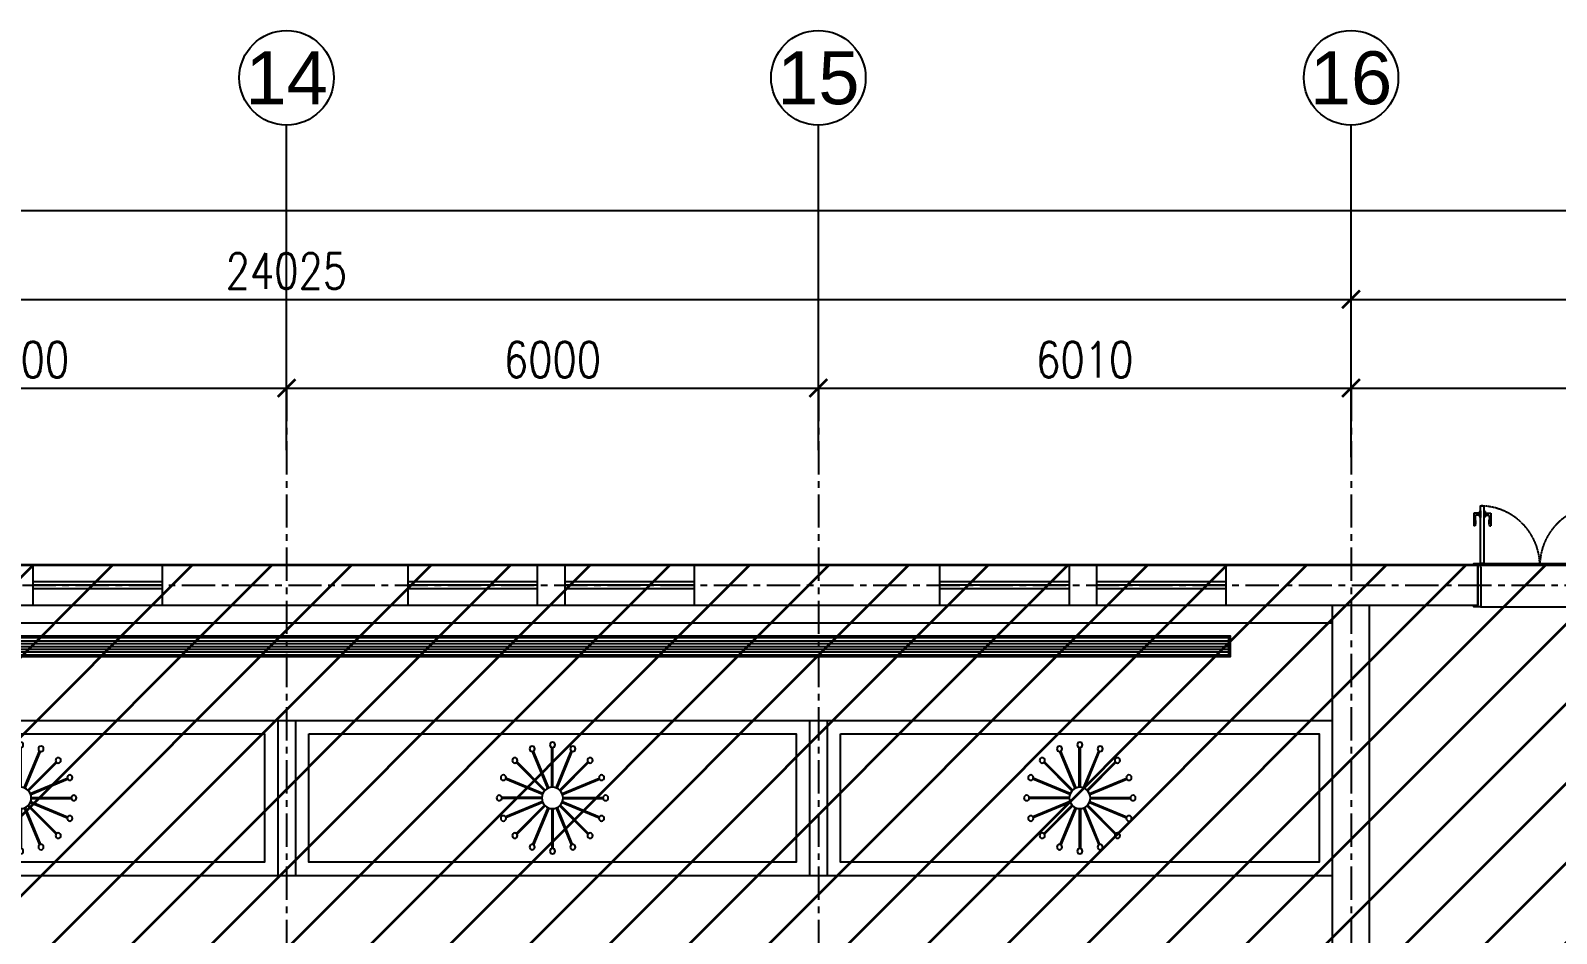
# Model space of a CAD drawing. Header units: millimetres. Extents: x -6033 to 120673, y -4970 to 90533.
# Drawn here: x 75491 to 92708, y 80346 to 90533 of the extents above; entities that cross this region are included whole.
import ezdxf
from ezdxf.enums import TextEntityAlignment as Align

# ---------------------------------------------------------------- set-up
doc = ezdxf.new("R2010")
doc.units = ezdxf.units.MM
doc.linetypes.add('I-AR$0$CENTER', pattern=[2, 1.25, -0.25, 0.25, -0.25])
doc.linetypes.add('I-AR$0$DASH', pattern=[0.35, 0.25, -0.1])
doc.layers.get('DefPoints').update_dxf_attribs({"color": 250})
for name, color, linetype in [('I-AR$0$0-建-轴号', 1, 'Continuous'), ('I-AR$0$1-窗', 2, 'Continuous'), ('I-AR$0$AXIS_TEXT', 7, 'Continuous'), ('I-AR$0$D-BASE-WALL', 4, 'Continuous'), ('I-AR$0$GZET_DIM_1-200_平面尺寸标注', 1, 'Continuous'), ('I-AR$0$I—平面—门', 1, 'Continuous'), ('I-CEILING$0$0-LIGHT-RC', 1, 'Continuous'), ('I-CEILING$0$2-天花', 5, 'Continuous'), ('I-CEILING$0$I-RCP-AIR', 64, 'Continuous'), ('I-CEILING$0$I-RCP-COVER', 10, 'Continuous'), ('天花', 7, 'Continuous')]:
    doc.layers.add(name, color=color, linetype=linetype)
doc.layers.add('I-AR$0$GZET_COL_GRID_1-200_轴线', color=8, linetype='I-AR$0$CENTER', lineweight=25)
doc.layers.add('I-AR$0$I-SCOPE', color=252, linetype='Continuous', lineweight=35)
doc.styles.add('I-AR$0$GZET-DIMT', font='romans.shx', dxfattribs={"width": 0.8})
doc.styles.add('I-AR$0$GZET-HT', font='arial.ttf', dxfattribs={"width": 0.8})
doc.styles.add('I-CEILING$0$黑体', font='simhei.ttf', dxfattribs={"height": 600})
doc.dimstyles.new('I-AR$0$GZET_200', dxfattribs={"dimscale": 200, "dimtxt": 2, "dimasz": 1, "dimexe": 1, "dimexo": 1.5, "dimgap": 0.6, "dimtad": 1, "dimdec": 0, "dimrnd": 0.005, "dimzin": 0, "dimdsep": 46, "dimtxsty": 'I-AR$0$GZET-DIMT', "dimblk": 'I-AR$0$_ArchTick', "dimcen": 0.125, "dimclrd": 1, "dimclre": 1, "dimclrt": 2, "dimadec": 0, "dimazin": 0, "dimtfac": 1, "dimtdec": 0, "dimtix": 1, "dimtmove": 2, "dimatfit": 3, "dimldrblk": 'I-AR$0$_Dot', "dimfxl": 1, "dimtvp": 1, "dimtolj": 1, "dimtzin": 0, "dimarcsym": 0})

# ---------------------------------------------------------------- blocks, each defined once
blk = doc.blocks.new('I-AR$0$chuanghu1')
for p, q in [((0, 3230), (450, 3230)), ((0, 1770), (450, 1770)), ((0, 1460), (450, 1460)), ((0, 0), (450, 0))]:
    blk.add_line(p, q)
at = {"layer": 'I-AR$0$1-窗'}
for p, q in [((185, 3230), (185, 1770)), ((225, 3230), (225, 1770)), ((265, 3230), (265, 1770)), ((185, 1460), (185, 0)), ((225, 1460), (225, 0)), ((265, 1460), (265, 0))]:
    blk.add_line(p, q, dxfattribs=at)
blk = doc.blocks.new('I-AR$0$_ArchTick')
at = {"color": 2, "linetype": 'ByBlock', "const_width": 0.15}
blk.add_lwpolyline([(-0.5, -0.5), (0.5, 0.5)], dxfattribs=at)
blk = doc.blocks.new('*D434')
at = {"layer": 'DefPoints', "color": 0, "transparency": 16777216}
for p in [(78380, 86500), (72380, 85500), (78380, 85500)]:
    blk.add_point(p, dxfattribs=at)
at = {"layer": 'I-AR$0$GZET_DIM_1-200_平面尺寸标注', "color": 1, "lineweight": -2, "transparency": 16777216}
for p, q in [((72380, 85800), (72380, 86700)), ((78380, 85800), (78380, 86700)), ((72380, 86500), (78380, 86500))]:
    blk.add_line(p, q, dxfattribs=at)
at = {"layer": 'I-AR$0$GZET_DIM_1-200_平面尺寸标注', "color": 1, "lineweight": -2, "transparency": 16777216, "xscale": 200, "yscale": 200, "zscale": 200, "rotation": 180}
blk.add_blockref('I-AR$0$_ArchTick', (72380, 86500), dxfattribs=at)
at = {"layer": 'I-AR$0$GZET_DIM_1-200_平面尺寸标注', "color": 1, "lineweight": -2, "transparency": 16777216, "xscale": 200, "yscale": 200, "zscale": 200}
blk.add_blockref('I-AR$0$_ArchTick', (78380, 86500), dxfattribs=at)
at = {"layer": 'I-AR$0$GZET_DIM_1-200_平面尺寸标注', "color": 2, "transparency": 16777216, "insert": (75380, 86820), "char_height": 400, "attachment_point": 5, "style": 'I-AR$0$GZET-DIMT'}
blk.add_mtext('\\A1;6000', dxfattribs=at)
blk = doc.blocks.new('I-AR$0$_Dot')
at = {"color": 0, "linetype": 'ByBlock', "lineweight": -2}
blk.add_line((-0.5, 0), (-1, 0), dxfattribs=at)
at = {"color": 0, "linetype": 'ByBlock', "const_width": 0.5}
blk.add_lwpolyline([(-0.25, 0, 1), (0.25, 0, 1)], format="xyb", close=True, dxfattribs=at)
blk = doc.blocks.new('*D435')
at = {"layer": 'DefPoints', "color": 0, "transparency": 16777216}
for p in [(84380, 86500), (78380, 85500), (84380, 85500)]:
    blk.add_point(p, dxfattribs=at)
at = {"layer": 'I-AR$0$GZET_DIM_1-200_平面尺寸标注', "color": 1, "lineweight": -2, "transparency": 16777216}
for p, q in [((78380, 85800), (78380, 86700)), ((84380, 85800), (84380, 86700)), ((78380, 86500), (84380, 86500))]:
    blk.add_line(p, q, dxfattribs=at)
at = {"layer": 'I-AR$0$GZET_DIM_1-200_平面尺寸标注', "color": 1, "lineweight": -2, "transparency": 16777216, "xscale": 200, "yscale": 200, "zscale": 200, "rotation": 180}
blk.add_blockref('I-AR$0$_ArchTick', (78380, 86500), dxfattribs=at)
at = {"layer": 'I-AR$0$GZET_DIM_1-200_平面尺寸标注', "color": 1, "lineweight": -2, "transparency": 16777216, "xscale": 200, "yscale": 200, "zscale": 200}
blk.add_blockref('I-AR$0$_ArchTick', (84380, 86500), dxfattribs=at)
at = {"layer": 'I-AR$0$GZET_DIM_1-200_平面尺寸标注', "color": 2, "transparency": 16777216, "insert": (81380, 86820), "char_height": 400, "attachment_point": 5, "style": 'I-AR$0$GZET-DIMT'}
blk.add_mtext('\\A1;6000', dxfattribs=at)
blk = doc.blocks.new('*D436')
at = {"layer": 'DefPoints', "color": 0, "transparency": 16777216}
for p in [(90390, 86500), (84380, 85500), (90390, 85500)]:
    blk.add_point(p, dxfattribs=at)
at = {"layer": 'I-AR$0$GZET_DIM_1-200_平面尺寸标注', "color": 1, "lineweight": -2, "transparency": 16777216}
for p, q in [((84380, 85800), (84380, 86700)), ((90390, 85800), (90390, 86700)), ((84380, 86500), (90390, 86500))]:
    blk.add_line(p, q, dxfattribs=at)
at = {"layer": 'I-AR$0$GZET_DIM_1-200_平面尺寸标注', "color": 1, "lineweight": -2, "transparency": 16777216, "xscale": 200, "yscale": 200, "zscale": 200, "rotation": 180}
blk.add_blockref('I-AR$0$_ArchTick', (84380, 86500), dxfattribs=at)
at = {"layer": 'I-AR$0$GZET_DIM_1-200_平面尺寸标注', "color": 1, "lineweight": -2, "transparency": 16777216, "xscale": 200, "yscale": 200, "zscale": 200}
blk.add_blockref('I-AR$0$_ArchTick', (90390, 86500), dxfattribs=at)
at = {"layer": 'I-AR$0$GZET_DIM_1-200_平面尺寸标注', "color": 2, "transparency": 16777216, "insert": (87385, 86820), "char_height": 400, "attachment_point": 5, "style": 'I-AR$0$GZET-DIMT'}
blk.add_mtext('\\A1;6010', dxfattribs=at)
blk = doc.blocks.new('*D437')
at = {"layer": 'DefPoints', "color": 0, "transparency": 16777216}
for p in [(96385, 86500), (90390, 85500), (96385, 85500)]:
    blk.add_point(p, dxfattribs=at)
at = {"layer": 'I-AR$0$GZET_DIM_1-200_平面尺寸标注', "color": 1, "lineweight": -2, "transparency": 16777216}
for p, q in [((90390, 85800), (90390, 86700)), ((96385, 85800), (96385, 86700)), ((90390, 86500), (96385, 86500))]:
    blk.add_line(p, q, dxfattribs=at)
at = {"layer": 'I-AR$0$GZET_DIM_1-200_平面尺寸标注', "color": 1, "lineweight": -2, "transparency": 16777216, "xscale": 200, "yscale": 200, "zscale": 200, "rotation": 180}
blk.add_blockref('I-AR$0$_ArchTick', (90390, 86500), dxfattribs=at)
at = {"layer": 'I-AR$0$GZET_DIM_1-200_平面尺寸标注', "color": 1, "lineweight": -2, "transparency": 16777216, "xscale": 200, "yscale": 200, "zscale": 200}
blk.add_blockref('I-AR$0$_ArchTick', (96385, 86500), dxfattribs=at)
at = {"layer": 'I-AR$0$GZET_DIM_1-200_平面尺寸标注', "color": 2, "transparency": 16777216, "insert": (93387.5, 86820), "char_height": 400, "attachment_point": 5, "style": 'I-AR$0$GZET-DIMT'}
blk.add_mtext('\\A1;5995', dxfattribs=at)
blk = doc.blocks.new('I-AR$0$_AXISO')
blk.add_circle((0, 0), 0.5)
at = {"layer": 'I-AR$0$AXIS_TEXT', "style": 'I-AR$0$GZET-HT'}
blk.add_attdef('A', text='', height=0.56, dxfattribs=at).set_placement((0, 0), align=Align.MIDDLE_CENTER)
blk = doc.blocks.new('*D406')
at = {"layer": 'DefPoints', "color": 0, "transparency": 16777216}
for p in [(90390, 87500), (66365, 85497), (90390, 85420)]:
    blk.add_point(p, dxfattribs=at)
at = {"layer": 'I-AR$0$GZET_DIM_1-200_平面尺寸标注', "color": 1, "lineweight": -2, "transparency": 16777216}
for p, q in [((66365, 85797), (66365, 87700)), ((90390, 85720), (90390, 87700)), ((66365, 87500), (90390, 87500))]:
    blk.add_line(p, q, dxfattribs=at)
at = {"layer": 'I-AR$0$GZET_DIM_1-200_平面尺寸标注', "color": 1, "lineweight": -2, "transparency": 16777216, "xscale": 200, "yscale": 200, "zscale": 200, "rotation": 180}
blk.add_blockref('I-AR$0$_ArchTick', (66365, 87500), dxfattribs=at)
at = {"layer": 'I-AR$0$GZET_DIM_1-200_平面尺寸标注', "color": 1, "lineweight": -2, "transparency": 16777216, "xscale": 200, "yscale": 200, "zscale": 200}
blk.add_blockref('I-AR$0$_ArchTick', (90390, 87500), dxfattribs=at)
at = {"layer": 'I-AR$0$GZET_DIM_1-200_平面尺寸标注', "color": 2, "transparency": 16777216, "insert": (78378, 87820), "char_height": 400, "attachment_point": 5, "style": 'I-AR$0$GZET-DIMT'}
blk.add_mtext('\\A1;24025', dxfattribs=at)
blk = doc.blocks.new('*D407')
at = {"layer": 'DefPoints', "color": 0, "transparency": 16777216}
for p in [(96385, 87500), (90390, 85420), (96385, 85523)]:
    blk.add_point(p, dxfattribs=at)
at = {"layer": 'I-AR$0$GZET_DIM_1-200_平面尺寸标注', "color": 1, "lineweight": -2, "transparency": 16777216}
for p, q in [((90390, 85720), (90390, 87700)), ((96385, 85823), (96385, 87700)), ((90390, 87500), (96385, 87500))]:
    blk.add_line(p, q, dxfattribs=at)
at = {"layer": 'I-AR$0$GZET_DIM_1-200_平面尺寸标注', "color": 1, "lineweight": -2, "transparency": 16777216, "xscale": 200, "yscale": 200, "zscale": 200, "rotation": 180}
blk.add_blockref('I-AR$0$_ArchTick', (90390, 87500), dxfattribs=at)
at = {"layer": 'I-AR$0$GZET_DIM_1-200_平面尺寸标注', "color": 1, "lineweight": -2, "transparency": 16777216, "xscale": 200, "yscale": 200, "zscale": 200}
blk.add_blockref('I-AR$0$_ArchTick', (96385, 87500), dxfattribs=at)
at = {"layer": 'I-AR$0$GZET_DIM_1-200_平面尺寸标注', "color": 2, "transparency": 16777216, "insert": (93388, 87820), "char_height": 400, "attachment_point": 5, "style": 'I-AR$0$GZET-DIMT'}
blk.add_mtext('\\A1;5995', dxfattribs=at)
blk = doc.blocks.new('*D409')
at = {"layer": 'DefPoints', "color": 0, "transparency": 16777216}
for p in [(225, 88500), (225, 85268), (114415, 85060)]:
    blk.add_point(p, dxfattribs=at)
at = {"layer": 'I-AR$0$GZET_DIM_1-200_平面尺寸标注', "color": 1, "lineweight": -2, "transparency": 16777216}
for p, q in [((225, 85568), (225, 88700)), ((114415, 85360), (114415, 88700)), ((114415, 88500), (225, 88500))]:
    blk.add_line(p, q, dxfattribs=at)
at = {"layer": 'I-AR$0$GZET_DIM_1-200_平面尺寸标注', "color": 1, "lineweight": -2, "transparency": 16777216, "xscale": 200, "yscale": 200, "zscale": 200, "rotation": 180}
blk.add_blockref('I-AR$0$_ArchTick', (225, 88500), dxfattribs=at)
at = {"layer": 'I-AR$0$GZET_DIM_1-200_平面尺寸标注', "color": 1, "lineweight": -2, "transparency": 16777216, "xscale": 200, "yscale": 200, "zscale": 200}
blk.add_blockref('I-AR$0$_ArchTick', (114415, 88500), dxfattribs=at)
at = {"layer": 'I-AR$0$GZET_DIM_1-200_平面尺寸标注', "color": 2, "transparency": 16777216, "insert": (57320, 88820), "char_height": 400, "attachment_point": 5, "style": 'I-AR$0$GZET-DIMT'}
blk.add_mtext('\\A1;114190', dxfattribs=at)
blk = doc.blocks.new('*U737')
at = {"layer": 'I-CEILING$0$2-天花'}
h = blk.add_hatch(dxfattribs=at)
h.set_pattern_fill('LINE', color=8, scale=10, angle=90)
h.set_pattern_definition([(90, (-210, 20220), (-31.75, 2e-15), [])])
h.paths.add_polyline_path([(-210, 20), (-20, 20), (-20, 21180), (-210, 21180)])
at = {"layer": 'I-CEILING$0$2-天花', "color": 8}
for points in [[(-230, 0), (0, 0), (0, 21200), (-230, 21200)], [(-210, 20), (-20, 20), (-20, 21180), (-210, 21180)]]:
    blk.add_lwpolyline(points, close=True, dxfattribs=at)
blk = doc.blocks.new('I-CEILING$0$CTD1')
at = {"layer": 'I-CEILING$0$0-LIGHT-RC'}
for p, q in [((-10, 200), (-10, 951)), ((10, 200), (10, 951))]:
    blk.add_line(p, q, dxfattribs=at)
blk.add_circle((0, 1000), 50, dxfattribs=at)
blk = doc.blocks.new('*U722')
at = {"layer": 'I-CEILING$0$2-天花'}
blk.add_blockref('I-CEILING$0$CTD1', (0, -625), dxfattribs=at)
blk = doc.blocks.new('*U723')
at = {"layer": 'I-CEILING$0$0-LIGHT-RC', "color": 0, "linetype": 'ByBlock', "lineweight": -2, "transparency": 16777216}
for p, rotation in [((9495, 4523), 22.5), ((9973, 4523), 337.5000000000001), ((9292, 4387), 45), ((10176, 4387), 315), ((9157, 4185), 67.5), ((10312, 4185), 292.5000000000001), ((9109, 3945), 90), ((9157, 3706), 112.5), ((9292, 3504), 135), ((9495, 3368), 157.5), ((9734, 3321), 180), ((9973, 3368), 202.5), ((10176, 3504), 225), ((10312, 3706), 247.5), ((10359, 3945), 270)]:
    blk.add_blockref('*U722', p, dxfattribs=dict(at, rotation=rotation))
blk.add_blockref('*U722', (9734, 4570), dxfattribs=at)
blk = doc.blocks.new('I-CEILING$0$1米吊灯')
at = {"layer": 'I-CEILING$0$0-LIGHT-RC'}
blk.add_circle((0, 0), 200, dxfattribs=at)
blk.add_blockref('*U723', (-9734, -3945), dxfattribs=at)
blk = doc.blocks.new('I-CEILING$0$K_1229142899')
at = {"layer": 'I-CEILING$0$I-RCP-COVER', "color": 8}
for p, q in [((34755, 0), (36095, 0)), ((34755, -490), (36095, -490)), ((9535, -670), (33085, -670)), ((9535, -1770), (33085, -1770)), ((21185, -1770), (21185, -3520)), ((21385, -1770), (21385, -3520)), ((27185, -1770), (27185, -3520)), ((27385, -1770), (27385, -3520)), ((9535, -3520), (33085, -3520))]:
    blk.add_line(p, q, dxfattribs=at)
for points in [[(15535, -1920), (21035, -1920), (21035, -3370), (15535, -3370)], [(21535, -1920), (27035, -1920), (27035, -3370), (21535, -3370)], [(27535, -1920), (32935, -1920), (32935, -3370), (27535, -3370)]]:
    blk.add_lwpolyline(points, close=True, dxfattribs=at)
at = {"layer": 'I-CEILING$0$0-LIGHT-RC', "color": 8, "xscale": -0.6, "yscale": 0.6, "zscale": 0.6, "rotation": 180}
for p in [(18285, -2645), (24285, -2645), (30235, -2645)]:
    blk.add_blockref('I-CEILING$0$1米吊灯', p, dxfattribs=at)
at = {"layer": 'I-CEILING$0$I-RCP-COVER', "color": 8, "rotation": 270}
blk.add_blockref('*U737', (10735, -1050), dxfattribs=at)
blk = doc.blocks.new('I-CEILING')
at = {"layer": 'I-CEILING$0$I-RCP-COVER'}
blk.add_blockref('I-CEILING$0$K_1229142899', (57095, 84520), dxfattribs=at)
at = {"layer": 'I-CEILING$0$I-RCP-AIR', "style": 'I-CEILING$0$黑体'}
for tag, p in [('R', (61966, 71749)), ('R', (61966, 66925)), ('R', (51736, 63925)), ('R', (62976, 63925)), ('S', (56434, 63065))]:
    blk.add_attdef(tag, text='', height=100, dxfattribs=at).set_placement(p, align=Align.MIDDLE_CENTER)
blk = doc.blocks.new('I-AR$0$海龙_1211170131')
at = {"layer": 'I-AR$0$0-建-轴号', "linetype": 'Continuous'}
for p, q in [((78155, 86275), (78155, 89241.7)), ((84155, 86275), (84155, 89241.7)), ((90165, 86275), (90165, 89241.7))]:
    blk.add_line(p, q, dxfattribs=at)
at = {"layer": 'I-AR$0$GZET_COL_GRID_1-200_轴线', "ltscale": 300}
for p, q in [((78155, 86275), (78155, 63715)), ((84155, 86275), (84155, 63715)), ((90165, 86275), (90165, 63715)), ((-2225, 84050), (116415, 84050))]:
    blk.add_line(p, q, dxfattribs=at)
at = {"layer": 'I-AR$0$0-建-轴号', "linetype": 'Continuous', "xscale": 1066.666666666667, "yscale": 1066.666666666667, "zscale": 0.6666666666666664}
for p, values in [((78155, 89775), {'A': '14'}), ((84155, 89775), {'A': '15'}), ((90165, 89775), {'A': '16'})]:
    blk.add_blockref('I-AR$0$_AXISO', p, dxfattribs=at).add_auto_attribs(values)
at = {"layer": 'I-AR$0$GZET_DIM_1-200_平面尺寸标注'}
for base, p1, p2, picture, middle in [((0, 88275), (114190, 84835.2), (0, 85043.1), '*D409', (57095, 88595)), ((90165, 87275), (66140, 85272.1), (90165, 85195.5), '*D406', (78152.5, 87595)), ((96160, 87275), (90165, 85195.5), (96160, 85298.3), '*D407', (93162.5, 87595)), ((78155, 86275), (72155, 85275), (78155, 85275), '*D434', (75155, 86595)), ((84155, 86275), (78155, 85275), (84155, 85275), '*D435', (81155, 86595)), ((90165, 86275), (84155, 85275), (90165, 85275), '*D436', (87160, 86595)), ((96160, 86275), (90165, 85275), (96160, 85275), '*D437', (93162.5, 86595))]:
    dim = blk.add_linear_dim(base=base, p1=p1, p2=p2, dimstyle='I-AR$0$GZET_200', dxfattribs=at)
    dim.commit()
    dim.dimension.update_dxf_attribs({"geometry": picture, "text_midpoint": middle, "insert": (-225, -225)})
blk = doc.blocks.new('I-AR')
at = {"layer": 'I-AR$0$I-SCOPE'}
h = blk.add_hatch(dxfattribs=at)
h.set_pattern_fill('ANSI31', color=256, scale=200)
h.paths.add_polyline_path([(63300, 72640), (66630, 72640), (66630, 70889), (90600, 70890), (90600, 66390), (96650, 66390), (96650, 24876), (18340, 24876), (18340, 66390), (48090, 66390), (48090, 72640), (51400, 72640), (51400, 72650), (52870, 72650), (52870, 72640), (55240, 72640), (55240, 72790), (59460, 72790), (59460, 72640), (61830, 72640), (61830, 72650), (63300, 72650)], flags=16)
h.paths.add_polyline_path([(7330, 0), (7330, -1770), (11180, -1770), (11180, 0), (18450, 0), (18450, 2900), (27550, 2900), (27550, 18090), (37037, 18090), (37037, 17350), (96200, 17350), (96200, 18120), (114640, 18120), (114640, 84500), (0, 84500), (0, 0)])
at = {"layer": 'I-AR$0$D-BASE-WALL'}
for p, q in [((0, 84500), (91820, 84500)), ((91820, 84500), (91820, 84050)), ((450, 84050), (91820, 84050)), ((90180, 76640), (90180, 84050)), ((90600, 76640), (90600, 84050))]:
    blk.add_line(p, q, dxfattribs=at)
blk.add_lwpolyline([(91820, 84500), (91775, 84500), (91775, 84520), (91850, 84520), (91850, 84480), (91855, 84480), (91855, 84030), (91775, 84030), (91775, 84050), (91820, 84050), (91820, 84500)], dxfattribs=at)
at = {"layer": 'I-AR$0$I-SCOPE'}
blk.add_lwpolyline([(7330, 0), (7330, -1770), (11180, -1770), (11180, 0), (18450, 0), (18450, 2900), (27550, 2900), (27550, 18090), (37037, 18090), (37037, 17350), (96200, 17350), (96200, 18120), (114640, 18120), (114640, 84500), (0, 84500), (0, 0)], close=True, dxfattribs=at)
at = {"layer": 'I-AR$0$I—平面—门'}
for p, q in [((91774, 85087), (91774, 84945)), ((91838, 85087), (91774, 85087)), ((91838, 85065), (91796, 85065)), ((91838, 85105), (91838, 85047)), ((91838, 85105), (91844, 85105)), ((91844, 85113), (91844, 85038)), ((91844, 85113), (91850, 85113)), ((91850, 85113), (91850, 85039)), ((91890, 85113), (91890, 85039)), ((91896, 85113), (91890, 85113)), ((91896, 85113), (91896, 85038)), ((91902, 85105), (91896, 85105)), ((91902, 85105), (91902, 85047)), ((91902, 85087), (91966, 85087)), ((91902, 85065), (91944, 85065)), ((91966, 85087), (91966, 84945)), ((91789, 84945), (91774, 84945)), ((91844, 85047), (91838, 85047)), ((91850, 85039), (91844, 85039)), ((91890, 85039), (91896, 85039)), ((91896, 85047), (91902, 85047)), ((91951, 84945), (91966, 84945))]:
    blk.add_line(p, q, dxfattribs=at)
for points in [[(91796, 85065, 0.208715), (91796, 85000, -0.061819), (91789, 84945, -10.704779)], [(91944, 85065, -0.208715), (91944, 85000, 0.061819), (91951, 84945, 10.704779)]]:
    blk.add_lwpolyline(points, format="xyb", dxfattribs=at)
blk.add_lwpolyline([(91850, 84520), (91850, 85170), (91890, 85170), (91890, 84520)], close=True, dxfattribs=at)
at = {"layer": 'I-AR$0$I—平面—门', "color": 252, "linetype": 'I-AR$0$DASH', "ltscale": 5}
for centre, start, end in [((91844, 84494), 2.0734, 89.1413), ((93196, 84494), 90.8587, 177.9266)]:
    blk.add_arc(centre, 676, start, end, dxfattribs=at)
at = {"layer": 'I-AR$0$D-BASE-WALL', "rotation": 270}
for p in [(73748, 84500), (79748, 84500), (85748, 84500)]:
    blk.add_blockref('I-AR$0$chuanghu1', p, dxfattribs=at)
at = {"layer": 'I-AR$0$GZET_COL_GRID_1-200_轴线'}
blk.add_blockref('I-AR$0$海龙_1211170131', (225, 225), dxfattribs=at)

msp = doc.modelspace()

# ---------------------------------------------------------------- block references
msp.add_blockref('I-AR', (0, 0))

# ---------------------------------------------------------------- next in the draw order: block references
at = {"layer": '天花'}
msp.add_blockref('I-CEILING', (0, 0), dxfattribs=at)

doc.saveas('drawing.dxf')
